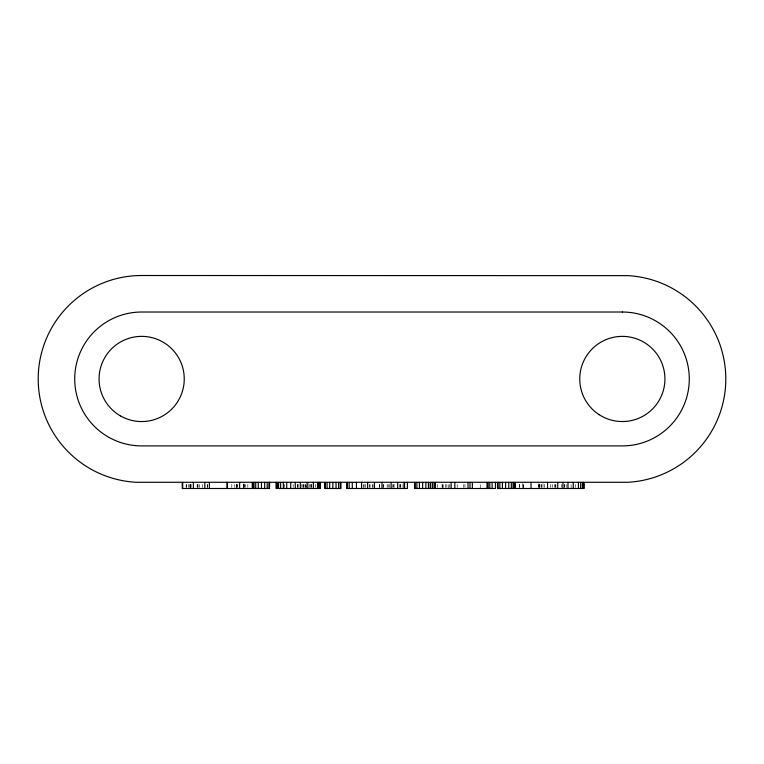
<?xml version="1.0" encoding="UTF-8"?>
<svg xmlns="http://www.w3.org/2000/svg" width="764" height="764" viewBox="0 0 764 764"><rect width="100%" height="100%" fill="white"/><g stroke="black" fill="none" stroke-linecap="round" stroke-linejoin="round"><path stroke-width="0.57" stroke-dasharray="3.82 2.86" d="M186.139 487.47L186.139 484.433M186.664 487.47L186.664 484.433M188.823 487.47L188.823 484.433M189.185 487.47L189.185 484.433M190.341 487.47L190.341 484.433M190.57 487.47L190.57 484.433M190.656 487.47L190.656 484.433M191.162 487.47L191.162 484.433M197.131 487.47L197.131 484.433M197.637 487.47L197.637 484.433M198.067 487.47L198.067 484.433M199.519 487.47L199.519 484.433M202.431 487.47L202.431 484.433M207.245 487.47L207.245 484.433M207.35 487.47L207.35 484.433M231.807 487.47L231.807 484.433M234.758 487.47L234.758 484.433M236.401 487.47L236.401 484.433M236.592 487.47L236.592 484.433M236.993 487.47L236.993 484.433M237.499 487.47L237.499 484.433M243.477 487.47L243.477 484.433M243.649 487.47L243.649 484.433M243.983 487.47L243.983 482.399M244.27 487.47L244.27 484.433M245.359 487.47L245.359 484.433M247.832 487.47L247.832 484.433M284.714 487.47L284.714 484.433M293.166 487.47L293.166 484.433M297.54 487.47L297.54 484.433M297.807 487.47L297.807 484.433M298.113 487.47L298.113 484.433M301.875 487.47L301.875 484.433M302.993 487.47L302.993 484.433M303.709 487.47L303.709 484.433M304.015 487.47L304.015 484.433M305.323 487.47L305.323 484.433M305.801 487.47L305.801 484.433M306.412 484.433L306.412 487.47L306.459 482.409M309.754 487.47L309.754 484.433M310.48 487.47L310.48 484.433M311.378 487.47L311.378 484.433M311.75 487.47L311.75 484.433M315.57 487.47L315.57 484.433M363.683 487.47L363.683 484.433M364.122 487.47L364.142 484.433M365.364 487.47L365.44 484.433M369.805 487.47L369.805 484.433M369.986 487.47L369.986 484.433M372.794 487.47L372.794 484.433M372.966 487.47L372.966 484.433M379.66 487.47L379.66 484.433M379.756 487.47L379.756 484.433M383.117 487.47L383.117 484.433M383.518 487.47L383.518 484.433M387.176 487.47L387.176 484.433M388.179 487.47L388.179 484.433M389.248 487.47L389.248 484.433M392.791 487.47L392.791 484.433M393.641 487.47L393.641 484.433M394.09 487.47L394.09 484.433M399.4 487.47L399.4 484.433M400.517 487.47L400.517 484.433M400.775 487.47L400.775 484.433M402.981 487.47L402.981 484.433M437.657 487.47L437.657 484.433M442.117 487.47L442.117 484.433M442.814 487.47L442.814 484.433M443.053 488.492L443.053 484.433M445.641 487.47L445.641 484.433M446.864 487.47L446.864 484.433M448.783 488.492L448.783 484.433M449.795 487.47L449.795 484.433M457.187 487.47L457.187 484.433M463.758 487.47L463.758 484.433M464.97 487.47L464.97 484.433M480.25 488.492L480.25 484.433M519.491 487.47L519.491 484.433M519.663 487.47L519.663 484.433M522.347 487.47L522.347 482.409M523.502 487.47L523.502 484.433M523.665 488.492L523.665 484.433M538.639 487.47L538.639 484.433M538.897 487.47L538.897 482.409M539.298 487.47L539.298 484.433M539.68 487.47L539.68 484.433M541.027 487.47L541.027 484.433M541.475 487.47L541.475 484.433M542.994 487.47L542.994 482.409M544.512 487.47L544.512 484.433M550.577 487.47L550.577 484.433M552.229 487.47L552.229 484.433M554.377 487.47L554.377 484.433M555.294 487.47L555.294 484.433M555.896 487.47L555.896 484.433M561.511 487.47L561.511 484.433M564.415 487.47L564.415 484.433M564.548 487.47L564.548 484.433M566.239 487.47L566.219 484.433M571.119 488.492L571.119 484.433M575.263 487.47L575.263 484.433"/><path stroke-width="1.15" d="M182.252 482.409L182.252 488.492L252.273 488.492L252.273 482.399M182.758 488.492L182.663 482.399M193.387 488.492L193.387 482.399M204.819 488.492L204.819 482.399M209.374 488.492L209.374 482.399M227.185 488.492L227.185 482.399M227.28 488.492L227.28 482.399M239.629 488.492L239.629 482.399M253.371 482.409L253.371 488.492L269.568 488.492L269.568 482.409M254.001 488.492L254.001 482.409M255.711 488.492L255.711 482.409M258.28 488.492L258.28 482.409M261.469 488.492L261.469 482.409M264.659 488.492L264.659 482.409M267.228 488.492L267.228 482.409M268.938 488.492L268.938 482.409M276.052 482.409L276.052 488.492L320.374 488.492L320.374 482.409M276.769 488.492L276.769 482.409M277.284 488.492L277.284 482.409M278.583 488.492L278.583 482.399M280.627 488.492L280.627 482.399M283.358 488.492L283.358 482.399M286.739 488.492L286.739 482.399M290.721 488.492L290.721 482.399M295.276 488.492L295.276 482.399M300.338 488.492L300.338 482.399M307.806 488.492L307.806 482.399M313.374 488.492L313.374 482.399M317.547 488.492L317.547 482.409M318.053 488.492L318.053 482.399M318.932 488.492L318.932 482.409M324.757 482.409L324.757 488.492L340.954 488.492L340.954 482.409M325.388 488.492L325.388 482.409M327.097 488.492L327.097 482.409M329.666 488.492L329.666 482.409M332.856 488.492L332.856 482.409M336.045 488.492L336.045 482.409M338.614 488.492L338.614 482.409M340.324 488.492L340.324 482.409M346.589 482.409L346.589 488.492L407.403 488.492L407.403 482.409M347.152 488.492L347.152 482.409M347.248 488.492L347.248 482.409M349.177 488.492L349.177 482.409M352.271 488.492L352.271 482.409M356.435 488.492L356.435 482.399M361.592 488.492L361.592 482.399M367.627 488.492L367.627 482.399M374.465 488.492L374.465 482.399M382 488.492L382 482.399M391.12 488.492L391.12 482.399M397.7 488.492L397.7 482.399M404.06 488.492L404.06 482.399M404.567 488.492L404.567 482.409M414.546 482.409L414.546 488.492L495.435 488.492L495.435 482.409M415.177 488.492L415.177 482.409M416.886 488.492L416.886 482.409M419.455 488.492L419.455 482.409M422.645 488.492L422.645 482.409M425.834 488.492L425.834 482.409M428.403 488.492L428.403 482.409M430.113 488.492L430.113 482.409M430.743 488.492L430.743 482.409M432.596 488.492L432.596 482.409M434.229 488.492L434.229 482.409M435.423 488.492L435.423 482.409M451.113 488.492L451.113 482.409M454.857 488.492L454.857 482.399M468.007 488.492L468.007 482.399M469.994 488.492L469.994 482.409M472.362 488.492L472.362 482.409M487.031 488.492L487.031 482.409M488.177 488.492L488.177 482.409M489.791 488.492L489.791 482.409M492.131 488.492L492.131 482.409M497.498 482.409L497.498 488.492L513.685 488.492L513.685 482.409M498.118 488.492L498.118 482.409M499.837 488.492L499.837 482.409M502.406 488.492L502.406 482.409M505.596 488.492L505.596 482.409M508.776 488.492L508.776 482.409M511.345 488.492L511.345 482.409M513.064 488.492L513.064 482.409M514.965 482.409L514.965 488.492L583.973 488.492L583.973 482.409M515.261 488.492L515.261 482.399M531.047 488.492L531.047 482.409M547.54 488.492L547.54 482.409M557.768 488.492L557.768 482.409M562.944 488.492L562.944 482.409M567.986 488.492L567.986 482.409M573.258 488.492L573.258 482.409M578.443 488.492L578.443 482.409M580.65 488.492L580.65 482.409M582.397 488.492L582.397 482.409M583.553 488.492L583.553 482.409M583.629 488.492L583.629 482.409M319.944 482.409L319.944 488.492L319.982 482.409M141.178 275.508L136.24 275.642A103.455 103.455 0 0 0 38.2 378.954A103.455 103.455 0 0 0 136.24 482.275L627.76 482.275A103.455 103.455 0 0 0 725.8 378.954A103.455 103.455 0 0 0 627.76 275.642L141.178 275.508M622.345 312.018L141.655 312.018A66.936 66.936 0 0 0 74.719 378.954A66.936 66.936 0 0 0 141.655 445.899L622.345 445.899A66.936 66.936 0 0 0 689.281 378.954A66.936 66.936 0 0 0 622.345 312.018M120.359 415.845A42.593 42.593 0 0 0 184.248 378.954A42.593 42.593 0 0 0 120.359 342.071A42.593 42.593 0 0 0 120.359 415.845M599.148 414.68A42.593 42.593 0 0 0 664.871 381.188A42.593 42.593 0 0 0 603.006 341.011A42.593 42.593 0 0 0 599.148 414.68"/></g></svg>
